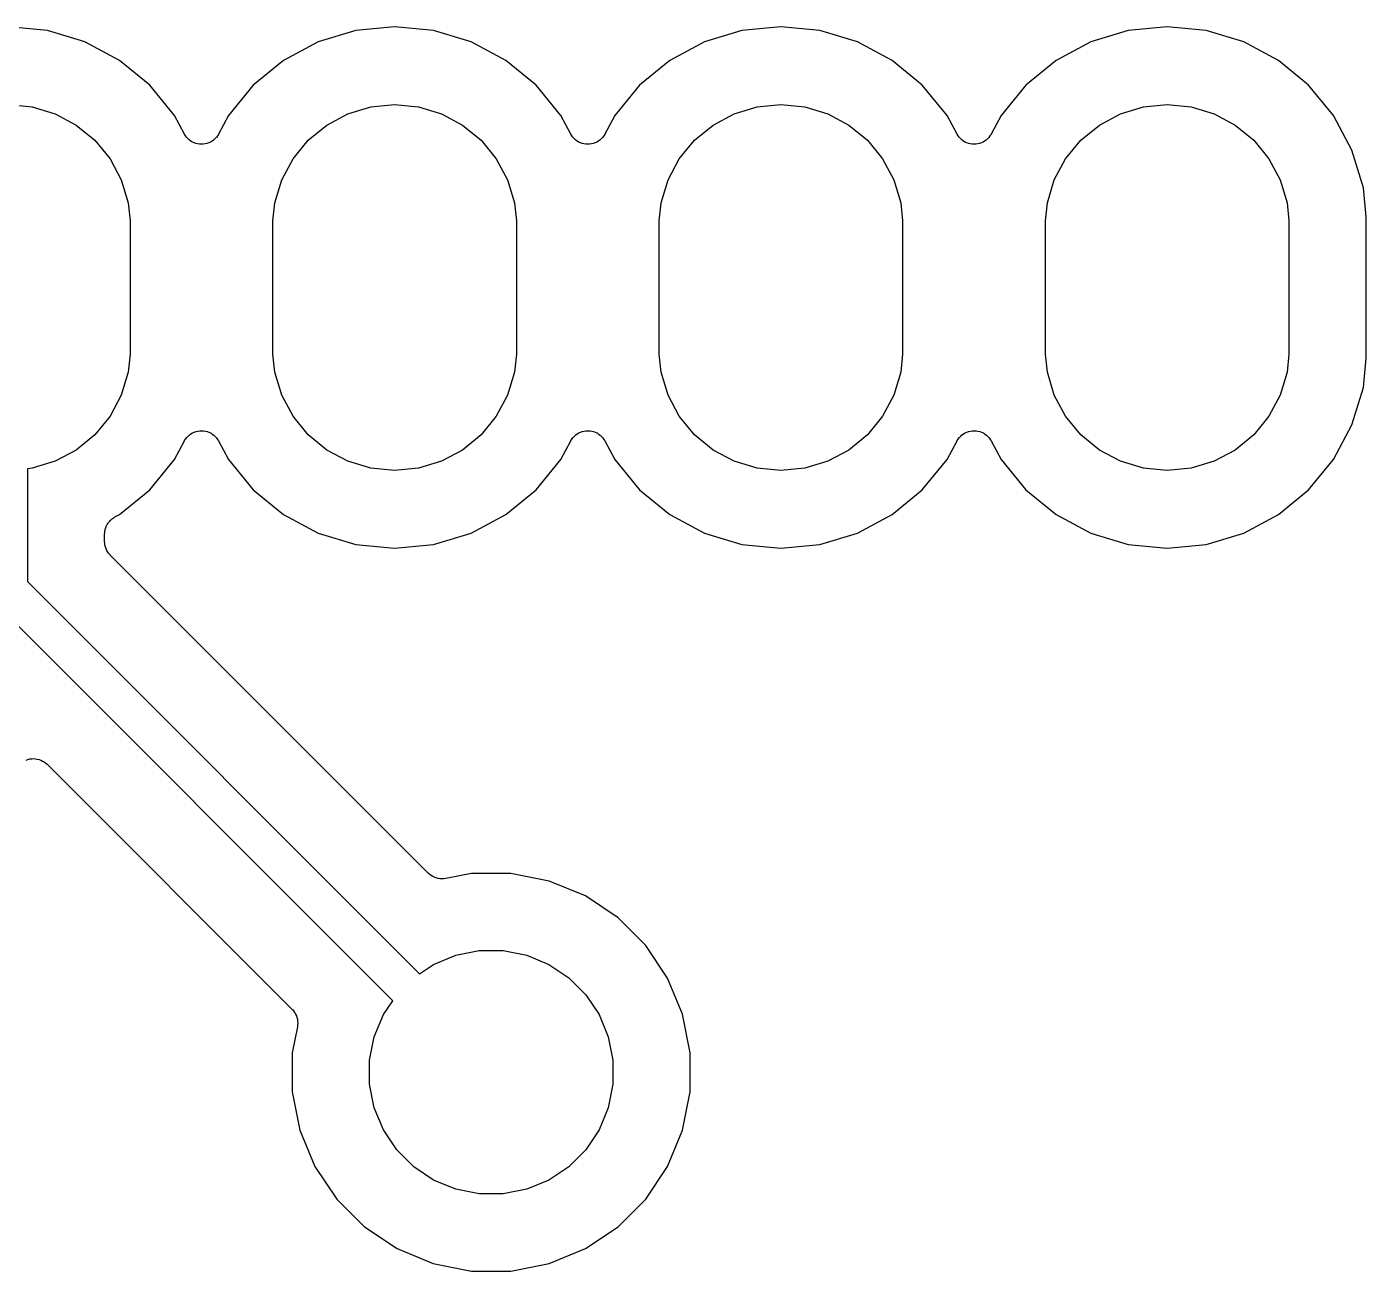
# Model space of a CAD drawing. Extents: x 20 to 116, y -135 to -20.
# Drawn here: x 87.45 to 96.25, y -68.26 to -60.08 of the extents above; entities that cross this region are included whole.
import ezdxf

# ---------------------------------------------------------------- set-up
doc = ezdxf.new("R2010")
doc.units = 0
doc.layers.add('BLACK', color=7, linetype='CONTINUOUS')

msp = doc.modelspace()

# ---------------------------------------------------------------- linework, layer by layer
at = {"layer": 'BLACK', "linetype": 'Continuous'}
for p, q in [((87.5814, -60.1009), (87.325, -60.0757)), ((87.828, -60.1757), (87.5814, -60.1009)), ((89.6086, -60.1009), (89.362, -60.1757)), ((89.865, -60.0757), (89.6086, -60.1009)), ((90.1214, -60.1009), (89.865, -60.0757)), ((90.368, -60.1757), (90.1214, -60.1009)), ((92.1486, -60.1009), (91.902, -60.1757)), ((92.405, -60.0757), (92.1486, -60.1009)), ((92.6614, -60.1009), (92.405, -60.0757)), ((92.908, -60.1757), (92.6614, -60.1009)), ((94.6886, -60.1009), (94.442, -60.1757)), ((94.945, -60.0757), (94.6886, -60.1009)), ((95.2014, -60.1009), (94.945, -60.0757)), ((95.448, -60.1757), (95.2014, -60.1009)), ((88.0552, -60.2972), (87.828, -60.1757)), ((89.362, -60.1757), (89.1348, -60.2972)), ((90.5952, -60.2972), (90.368, -60.1757)), ((91.902, -60.1757), (91.6748, -60.2972)), ((93.1352, -60.2972), (92.908, -60.1757)), ((94.442, -60.1757), (94.2148, -60.2972)), ((95.6752, -60.2972), (95.448, -60.1757)), ((88.2544, -60.4606), (88.0552, -60.2972)), ((89.1348, -60.2972), (88.9356, -60.4606)), ((90.7944, -60.4606), (90.5952, -60.2972)), ((91.6748, -60.2972), (91.4756, -60.4606)), ((93.3344, -60.4606), (93.1352, -60.2972)), ((94.2148, -60.2972), (94.0156, -60.4606)), ((95.8744, -60.4606), (95.6752, -60.2972)), ((88.4178, -60.6598), (88.2544, -60.4606)), ((88.9356, -60.4606), (88.7722, -60.6598)), ((90.9578, -60.6598), (90.7944, -60.4606)), ((91.4756, -60.4606), (91.3122, -60.6598)), ((93.4978, -60.6598), (93.3344, -60.4606)), ((94.0156, -60.4606), (93.8522, -60.6598)), ((96.0378, -60.6598), (95.8744, -60.4606)), ((87.325, -60.5861), (87.4818, -60.6016)), ((89.7082, -60.6016), (89.865, -60.5861)), ((89.865, -60.5861), (90.0218, -60.6016)), ((92.2482, -60.6016), (92.405, -60.5861)), ((92.405, -60.5861), (92.5618, -60.6016)), ((94.7882, -60.6016), (94.945, -60.5861)), ((94.945, -60.5861), (95.1018, -60.6016)), ((87.4818, -60.6016), (87.6326, -60.6473)), ((87.6326, -60.6473), (87.7716, -60.7216)), ((88.483, -60.7817), (88.4178, -60.6598)), ((88.7722, -60.6598), (88.707, -60.7817)), ((89.4184, -60.7216), (89.5574, -60.6473)), ((89.5574, -60.6473), (89.7082, -60.6016)), ((90.0218, -60.6016), (90.1726, -60.6473)), ((90.1726, -60.6473), (90.3116, -60.7216)), ((91.023, -60.7817), (90.9578, -60.6598)), ((91.3122, -60.6598), (91.247, -60.7817)), ((91.9584, -60.7216), (92.0974, -60.6473)), ((92.0974, -60.6473), (92.2482, -60.6016)), ((92.5618, -60.6016), (92.7126, -60.6473)), ((92.7126, -60.6473), (92.8516, -60.7216)), ((93.563, -60.7817), (93.4978, -60.6598)), ((93.8522, -60.6598), (93.787, -60.7817)), ((94.4984, -60.7216), (94.6374, -60.6473)), ((94.6374, -60.6473), (94.7882, -60.6016)), ((95.1018, -60.6016), (95.2526, -60.6473)), ((95.2526, -60.6473), (95.3916, -60.7216)), ((96.1593, -60.887), (96.0378, -60.6598)), ((87.7716, -60.7216), (87.8934, -60.8216)), ((89.2966, -60.8216), (89.4184, -60.7216)), ((90.3116, -60.7216), (90.4334, -60.8216)), ((91.8366, -60.8216), (91.9584, -60.7216)), ((92.8516, -60.7216), (92.9734, -60.8216)), ((94.3766, -60.8216), (94.4984, -60.7216)), ((95.3916, -60.7216), (95.5134, -60.8216)), ((87.8934, -60.8216), (87.9934, -60.9434)), ((88.4897, -60.7918), (88.483, -60.7817)), ((88.4964, -60.8019), (88.4897, -60.7918)), ((88.4966, -60.8021), (88.4964, -60.8019)), ((88.4968, -60.8023), (88.4966, -60.8021)), ((88.5053, -60.811), (88.4968, -60.8023)), ((88.5138, -60.8195), (88.5053, -60.811)), ((88.5141, -60.8197), (88.5138, -60.8195)), ((88.5143, -60.8199), (88.5141, -60.8197)), ((88.5244, -60.8267), (88.5143, -60.8199)), ((88.5344, -60.8334), (88.5244, -60.8267)), ((88.5346, -60.8335), (88.5344, -60.8334)), ((88.5348, -60.8337), (88.5346, -60.8335)), ((88.5461, -60.8384), (88.5348, -60.8337)), ((88.5572, -60.8431), (88.5461, -60.8384)), ((88.5575, -60.8432), (88.5572, -60.8431)), ((88.5577, -60.8433), (88.5575, -60.8432)), ((88.5697, -60.8457), (88.5577, -60.8433)), ((88.5814, -60.8481), (88.5697, -60.8457)), ((88.5817, -60.8481), (88.5814, -60.8481)), ((88.582, -60.8482), (88.5817, -60.8481)), ((88.5942, -60.8482), (88.582, -60.8482)), ((88.6062, -60.8484), (88.5942, -60.8482)), ((88.6065, -60.8483), (88.6062, -60.8484)), ((88.6068, -60.8483), (88.6065, -60.8483)), ((88.6188, -60.846), (88.6068, -60.8483)), ((88.6306, -60.8438), (88.6188, -60.846)), ((88.6308, -60.8437), (88.6306, -60.8438)), ((88.6311, -60.8436), (88.6308, -60.8437)), ((88.6425, -60.839), (88.6311, -60.8436)), ((88.6536, -60.8345), (88.6425, -60.839)), ((88.6538, -60.8344), (88.6536, -60.8345)), ((88.6541, -60.8343), (88.6538, -60.8344)), ((88.6642, -60.8276), (88.6541, -60.8343)), ((88.6744, -60.821), (88.6642, -60.8276)), ((88.6746, -60.8208), (88.6744, -60.821)), ((88.6748, -60.8207), (88.6746, -60.8208)), ((88.6834, -60.8122), (88.6748, -60.8207)), ((88.6921, -60.8037), (88.6834, -60.8122)), ((88.6923, -60.8035), (88.6921, -60.8037)), ((88.6925, -60.8033), (88.6923, -60.8035)), ((88.6993, -60.7932), (88.6925, -60.8033)), ((88.7062, -60.7833), (88.6993, -60.7932)), ((88.7064, -60.7828), (88.7062, -60.7833)), ((88.707, -60.7817), (88.7064, -60.7828)), ((88.7064, -60.7828), (88.7064, -60.7828)), ((88.7064, -60.7828), (88.7064, -60.7828)), ((89.1966, -60.9434), (89.2966, -60.8216)), ((90.4334, -60.8216), (90.5334, -60.9434)), ((91.0297, -60.7918), (91.023, -60.7817)), ((91.0364, -60.8019), (91.0297, -60.7918)), ((91.0366, -60.8021), (91.0364, -60.8019)), ((91.0368, -60.8023), (91.0366, -60.8021)), ((91.0453, -60.811), (91.0368, -60.8023)), ((91.0538, -60.8195), (91.0453, -60.811)), ((91.0541, -60.8197), (91.0538, -60.8195)), ((91.0543, -60.8199), (91.0541, -60.8197)), ((91.0644, -60.8267), (91.0543, -60.8199)), ((91.0744, -60.8334), (91.0644, -60.8267)), ((91.0746, -60.8335), (91.0744, -60.8334)), ((91.0748, -60.8337), (91.0746, -60.8335)), ((91.0861, -60.8384), (91.0748, -60.8337)), ((91.0972, -60.8431), (91.0861, -60.8384)), ((91.0974, -60.8432), (91.0972, -60.8431)), ((91.0977, -60.8433), (91.0974, -60.8432)), ((91.1097, -60.8457), (91.0977, -60.8433)), ((91.1214, -60.8481), (91.1097, -60.8457)), ((91.1217, -60.8481), (91.1214, -60.8481)), ((91.122, -60.8482), (91.1217, -60.8481)), ((91.1342, -60.8482), (91.122, -60.8482)), ((91.1462, -60.8484), (91.1342, -60.8482)), ((91.1465, -60.8483), (91.1462, -60.8484)), ((91.1468, -60.8483), (91.1465, -60.8483)), ((91.1588, -60.846), (91.1468, -60.8483)), ((91.1706, -60.8438), (91.1588, -60.846)), ((91.1708, -60.8437), (91.1706, -60.8438)), ((91.1711, -60.8436), (91.1708, -60.8437)), ((91.1825, -60.839), (91.1711, -60.8436)), ((91.1936, -60.8345), (91.1825, -60.839)), ((91.1938, -60.8344), (91.1936, -60.8345)), ((91.1941, -60.8343), (91.1938, -60.8344)), ((91.2042, -60.8276), (91.1941, -60.8343)), ((91.2144, -60.821), (91.2042, -60.8276)), ((91.2146, -60.8208), (91.2144, -60.821)), ((91.2148, -60.8207), (91.2146, -60.8208)), ((91.2234, -60.8122), (91.2148, -60.8207)), ((91.2321, -60.8037), (91.2234, -60.8122)), ((91.2323, -60.8035), (91.2321, -60.8037)), ((91.2325, -60.8033), (91.2323, -60.8035)), ((91.2393, -60.7932), (91.2325, -60.8033)), ((91.2462, -60.7833), (91.2393, -60.7932)), ((91.2464, -60.7828), (91.2462, -60.7833)), ((91.247, -60.7817), (91.2464, -60.7828)), ((91.2464, -60.7828), (91.2464, -60.7828)), ((91.2464, -60.7828), (91.2464, -60.7828)), ((91.7366, -60.9434), (91.8366, -60.8216)), ((92.9734, -60.8216), (93.0734, -60.9434)), ((93.5697, -60.7918), (93.563, -60.7817)), ((93.5764, -60.8019), (93.5697, -60.7918)), ((93.5766, -60.8021), (93.5764, -60.8019)), ((93.5768, -60.8023), (93.5766, -60.8021)), ((93.5853, -60.811), (93.5768, -60.8023)), ((93.5938, -60.8195), (93.5853, -60.811)), ((93.5941, -60.8197), (93.5938, -60.8195)), ((93.5943, -60.8199), (93.5941, -60.8197)), ((93.6044, -60.8267), (93.5943, -60.8199)), ((93.6144, -60.8334), (93.6044, -60.8267)), ((93.6146, -60.8335), (93.6144, -60.8334)), ((93.6148, -60.8337), (93.6146, -60.8335)), ((93.6261, -60.8384), (93.6148, -60.8337)), ((93.6372, -60.8431), (93.6261, -60.8384)), ((93.6375, -60.8432), (93.6372, -60.8431)), ((93.6377, -60.8433), (93.6375, -60.8432)), ((93.6497, -60.8457), (93.6377, -60.8433)), ((93.6615, -60.8481), (93.6497, -60.8457)), ((93.6617, -60.8481), (93.6615, -60.8481)), ((93.662, -60.8482), (93.6617, -60.8481)), ((93.6742, -60.8482), (93.662, -60.8482)), ((93.6862, -60.8484), (93.6742, -60.8482)), ((93.6865, -60.8483), (93.6862, -60.8484)), ((93.6868, -60.8483), (93.6865, -60.8483)), ((93.6988, -60.846), (93.6868, -60.8483)), ((93.7106, -60.8438), (93.6988, -60.846)), ((93.7108, -60.8437), (93.7106, -60.8438)), ((93.7111, -60.8436), (93.7108, -60.8437)), ((93.7225, -60.839), (93.7111, -60.8436)), ((93.7336, -60.8345), (93.7225, -60.839)), ((93.7338, -60.8344), (93.7336, -60.8345)), ((93.7341, -60.8343), (93.7338, -60.8344)), ((93.7442, -60.8276), (93.7341, -60.8343)), ((93.7544, -60.821), (93.7442, -60.8276)), ((93.7546, -60.8208), (93.7544, -60.821)), ((93.7548, -60.8207), (93.7546, -60.8208)), ((93.7634, -60.8122), (93.7548, -60.8207)), ((93.7721, -60.8037), (93.7634, -60.8122)), ((93.7723, -60.8035), (93.7721, -60.8037)), ((93.7725, -60.8033), (93.7723, -60.8035)), ((93.7793, -60.7932), (93.7725, -60.8033)), ((93.7862, -60.7833), (93.7793, -60.7932)), ((93.7864, -60.7828), (93.7862, -60.7833)), ((93.787, -60.7817), (93.7864, -60.7828)), ((93.7864, -60.7828), (93.7864, -60.7828)), ((93.7864, -60.7828), (93.7864, -60.7828)), ((94.2766, -60.9434), (94.3766, -60.8216)), ((95.5134, -60.8216), (95.6134, -60.9434)), ((96.2341, -61.1336), (96.1593, -60.887)), ((87.9934, -60.9434), (88.0677, -61.0824)), ((89.1223, -61.0824), (89.1966, -60.9434)), ((90.5334, -60.9434), (90.6077, -61.0824)), ((91.6623, -61.0824), (91.7366, -60.9434)), ((93.0734, -60.9434), (93.1477, -61.0824)), ((94.2023, -61.0824), (94.2766, -60.9434)), ((95.6134, -60.9434), (95.6877, -61.0824)), ((88.0677, -61.0824), (88.1134, -61.2332)), ((89.0766, -61.2332), (89.1223, -61.0824)), ((90.6077, -61.0824), (90.6534, -61.2332)), ((91.6166, -61.2332), (91.6623, -61.0824)), ((93.1477, -61.0824), (93.1934, -61.2332)), ((94.1566, -61.2332), (94.2023, -61.0824)), ((95.6877, -61.0824), (95.7334, -61.2332)), ((96.253, -61.3257), (96.2341, -61.1336)), ((88.1134, -61.2332), (88.125, -61.3507)), ((89.065, -61.3507), (89.0766, -61.2332)), ((90.6534, -61.2332), (90.665, -61.3507)), ((91.605, -61.3507), (91.6166, -61.2332)), ((93.1934, -61.2332), (93.205, -61.3507)), ((94.145, -61.3507), (94.1566, -61.2332)), ((95.7334, -61.2332), (95.745, -61.3507)), ((88.125, -61.3507), (88.125, -62.2293)), ((89.065, -62.2293), (89.065, -61.3507)), ((90.665, -61.3507), (90.665, -62.2293)), ((91.605, -62.2293), (91.605, -61.3507)), ((93.205, -61.3507), (93.205, -62.2293)), ((94.145, -62.2293), (94.145, -61.3507)), ((95.745, -61.3507), (95.745, -62.2293)), ((96.253, -62.2543), (96.253, -61.3257)), ((88.125, -62.2293), (88.1134, -62.3468)), ((89.0766, -62.3468), (89.065, -62.2293)), ((90.665, -62.2293), (90.6534, -62.3468)), ((91.6166, -62.3468), (91.605, -62.2293)), ((93.205, -62.2293), (93.1934, -62.3468)), ((94.1566, -62.3468), (94.145, -62.2293)), ((95.745, -62.2293), (95.7334, -62.3468)), ((96.2341, -62.4464), (96.253, -62.2543)), ((88.1134, -62.3468), (88.0677, -62.4976)), ((89.1223, -62.4976), (89.0766, -62.3468)), ((90.6534, -62.3468), (90.6077, -62.4976)), ((91.6623, -62.4976), (91.6166, -62.3468)), ((93.1934, -62.3468), (93.1477, -62.4976)), ((94.2023, -62.4976), (94.1566, -62.3468)), ((95.7334, -62.3468), (95.6877, -62.4976)), ((88.0677, -62.4976), (87.9934, -62.6366)), ((89.1966, -62.6366), (89.1223, -62.4976)), ((90.6077, -62.4976), (90.5334, -62.6366)), ((91.7366, -62.6366), (91.6623, -62.4976)), ((93.1477, -62.4976), (93.0734, -62.6366)), ((94.2766, -62.6366), (94.2023, -62.4976)), ((95.6877, -62.4976), (95.6134, -62.6366)), ((96.1593, -62.693), (96.2341, -62.4464)), ((87.9934, -62.6366), (87.8934, -62.7584)), ((89.2966, -62.7584), (89.1966, -62.6366)), ((90.5334, -62.6366), (90.4334, -62.7584)), ((91.8366, -62.7584), (91.7366, -62.6366)), ((93.0734, -62.6366), (92.9734, -62.7584)), ((94.3766, -62.7584), (94.2766, -62.6366)), ((95.6134, -62.6366), (95.5134, -62.7584)), ((96.0378, -62.9202), (96.1593, -62.693)), ((87.8934, -62.7584), (87.7716, -62.8584)), ((88.4838, -62.7967), (88.4907, -62.7867)), ((88.4907, -62.7867), (88.4975, -62.7767)), ((88.4975, -62.7767), (88.4977, -62.7765)), ((88.4977, -62.7765), (88.4979, -62.7763)), ((88.4979, -62.7763), (88.5066, -62.7678)), ((88.5066, -62.7678), (88.5152, -62.7593)), ((88.5152, -62.7593), (88.5154, -62.7592)), ((88.5154, -62.7592), (88.5156, -62.759)), ((88.5156, -62.759), (88.5258, -62.7524)), ((88.5258, -62.7524), (88.5359, -62.7457)), ((88.5359, -62.7457), (88.5362, -62.7456)), ((88.5362, -62.7456), (88.5364, -62.7455)), ((88.5364, -62.7455), (88.5477, -62.7409)), ((88.5477, -62.7409), (88.5589, -62.7364)), ((88.5589, -62.7364), (88.5591, -62.7363)), ((88.5591, -62.7363), (88.5594, -62.7362)), ((88.5594, -62.7362), (88.5714, -62.734)), ((88.5714, -62.734), (88.5832, -62.7317)), ((88.5832, -62.7317), (88.5835, -62.7317)), ((88.5835, -62.7317), (88.5838, -62.7316)), ((88.5838, -62.7316), (88.596, -62.7318)), ((88.596, -62.7318), (88.608, -62.7318)), ((88.608, -62.7318), (88.6083, -62.7319)), ((88.6083, -62.7319), (88.6086, -62.7319)), ((88.6086, -62.7319), (88.6204, -62.7343)), ((88.6204, -62.7343), (88.6323, -62.7367)), ((88.6323, -62.7367), (88.6325, -62.7368)), ((88.6325, -62.7368), (88.6328, -62.7369)), ((88.6328, -62.7369), (88.6441, -62.7417)), ((88.6441, -62.7417), (88.6552, -62.7463)), ((88.6552, -62.7463), (88.6554, -62.7464)), ((88.6554, -62.7464), (88.6556, -62.7466)), ((88.6556, -62.7466), (88.6658, -62.7534)), ((88.6658, -62.7534), (88.6757, -62.7601)), ((88.6757, -62.7601), (88.6759, -62.7603)), ((88.6759, -62.7603), (88.6762, -62.7605)), ((88.6762, -62.7605), (88.6848, -62.7692)), ((88.6848, -62.7692), (88.6932, -62.7777)), ((88.6932, -62.7777), (88.6934, -62.7779)), ((88.6934, -62.7779), (88.6936, -62.7781)), ((88.6936, -62.7781), (88.7003, -62.7883)), ((88.7003, -62.7883), (88.707, -62.7983)), ((89.4184, -62.8584), (89.2966, -62.7584)), ((90.4334, -62.7584), (90.3116, -62.8584)), ((91.0238, -62.7967), (91.0307, -62.7867)), ((91.0307, -62.7867), (91.0375, -62.7767)), ((91.0375, -62.7767), (91.0377, -62.7765)), ((91.0377, -62.7765), (91.0379, -62.7763)), ((91.0379, -62.7763), (91.0466, -62.7678)), ((91.0466, -62.7678), (91.0552, -62.7593)), ((91.0552, -62.7593), (91.0554, -62.7592)), ((91.0554, -62.7592), (91.0556, -62.759)), ((91.0556, -62.759), (91.0658, -62.7524)), ((91.0658, -62.7524), (91.0759, -62.7457)), ((91.0759, -62.7457), (91.0762, -62.7456)), ((91.0762, -62.7456), (91.0764, -62.7455)), ((91.0764, -62.7455), (91.0877, -62.7409)), ((91.0877, -62.7409), (91.0989, -62.7364)), ((91.0989, -62.7364), (91.0991, -62.7363)), ((91.0991, -62.7363), (91.0994, -62.7362)), ((91.0994, -62.7362), (91.1114, -62.734)), ((91.1114, -62.734), (91.1232, -62.7317)), ((91.1232, -62.7317), (91.1235, -62.7317)), ((91.1235, -62.7317), (91.1238, -62.7316)), ((91.1238, -62.7316), (91.136, -62.7318)), ((91.136, -62.7318), (91.148, -62.7318)), ((91.148, -62.7318), (91.1483, -62.7319)), ((91.1483, -62.7319), (91.1486, -62.7319)), ((91.1486, -62.7319), (91.1604, -62.7343)), ((91.1604, -62.7343), (91.1723, -62.7367)), ((91.1723, -62.7367), (91.1725, -62.7368)), ((91.1725, -62.7368), (91.1728, -62.7369)), ((91.1728, -62.7369), (91.1841, -62.7417)), ((91.1841, -62.7417), (91.1952, -62.7463)), ((91.1952, -62.7463), (91.1954, -62.7464)), ((91.1954, -62.7464), (91.1956, -62.7466)), ((91.1956, -62.7466), (91.2058, -62.7534)), ((91.2058, -62.7534), (91.2157, -62.7601)), ((91.2157, -62.7601), (91.2159, -62.7603)), ((91.2159, -62.7603), (91.2162, -62.7605)), ((91.2162, -62.7605), (91.2248, -62.7692)), ((91.2248, -62.7692), (91.2332, -62.7777)), ((91.2332, -62.7777), (91.2334, -62.7779)), ((91.2334, -62.7779), (91.2336, -62.7781)), ((91.2336, -62.7781), (91.2403, -62.7883)), ((91.2403, -62.7883), (91.247, -62.7983)), ((91.9584, -62.8584), (91.8366, -62.7584)), ((92.9734, -62.7584), (92.8516, -62.8584)), ((93.5638, -62.7967), (93.5707, -62.7867)), ((93.5707, -62.7867), (93.5775, -62.7767)), ((93.5775, -62.7767), (93.5777, -62.7765)), ((93.5777, -62.7765), (93.5779, -62.7763)), ((93.5779, -62.7763), (93.5866, -62.7678)), ((93.5866, -62.7678), (93.5952, -62.7593)), ((93.5952, -62.7593), (93.5954, -62.7592)), ((93.5954, -62.7592), (93.5956, -62.759)), ((93.5956, -62.759), (93.6058, -62.7524)), ((93.6058, -62.7524), (93.6159, -62.7457)), ((93.6159, -62.7457), (93.6162, -62.7456)), ((93.6162, -62.7456), (93.6164, -62.7455)), ((93.6164, -62.7455), (93.6277, -62.7409)), ((93.6277, -62.7409), (93.6389, -62.7364)), ((93.6389, -62.7364), (93.6391, -62.7363)), ((93.6391, -62.7363), (93.6394, -62.7362)), ((93.6394, -62.7362), (93.6514, -62.734)), ((93.6514, -62.734), (93.6632, -62.7317)), ((93.6632, -62.7317), (93.6635, -62.7317)), ((93.6635, -62.7317), (93.6638, -62.7316)), ((93.6638, -62.7316), (93.676, -62.7318)), ((93.676, -62.7318), (93.688, -62.7318)), ((93.688, -62.7318), (93.6883, -62.7319)), ((93.6883, -62.7319), (93.6886, -62.7319)), ((93.6886, -62.7319), (93.7004, -62.7343)), ((93.7004, -62.7343), (93.7123, -62.7367)), ((93.7123, -62.7367), (93.7125, -62.7368)), ((93.7125, -62.7368), (93.7128, -62.7369)), ((93.7128, -62.7369), (93.7241, -62.7417)), ((93.7241, -62.7417), (93.7352, -62.7463)), ((93.7352, -62.7463), (93.7354, -62.7464)), ((93.7354, -62.7464), (93.7356, -62.7466)), ((93.7356, -62.7466), (93.7458, -62.7534)), ((93.7458, -62.7534), (93.7557, -62.7601)), ((93.7557, -62.7601), (93.7559, -62.7603)), ((93.7559, -62.7603), (93.7562, -62.7605)), ((93.7562, -62.7605), (93.7648, -62.7692)), ((93.7648, -62.7692), (93.7732, -62.7777)), ((93.7732, -62.7777), (93.7734, -62.7779)), ((93.7734, -62.7779), (93.7736, -62.7781)), ((93.7736, -62.7781), (93.7803, -62.7883)), ((93.7803, -62.7883), (93.787, -62.7983)), ((94.4984, -62.8584), (94.3766, -62.7584)), ((95.5134, -62.7584), (95.3916, -62.8584)), ((87.7716, -62.8584), (87.6326, -62.9327)), ((88.4178, -62.9202), (88.483, -62.7983)), ((88.483, -62.7983), (88.4836, -62.7972)), ((88.4836, -62.7972), (88.4838, -62.7967)), ((88.4836, -62.7972), (88.4836, -62.7972)), ((88.4836, -62.7972), (88.4836, -62.7972)), ((88.707, -62.7983), (88.7722, -62.9202)), ((89.5574, -62.9327), (89.4184, -62.8584)), ((90.3116, -62.8584), (90.1726, -62.9327)), ((90.9578, -62.9202), (91.023, -62.7983)), ((91.023, -62.7983), (91.0236, -62.7972)), ((91.0236, -62.7972), (91.0238, -62.7967)), ((91.0236, -62.7972), (91.0236, -62.7972)), ((91.0236, -62.7972), (91.0236, -62.7972)), ((91.247, -62.7983), (91.3122, -62.9202)), ((92.0974, -62.9327), (91.9584, -62.8584)), ((92.8516, -62.8584), (92.7126, -62.9327)), ((93.4978, -62.9202), (93.563, -62.7983)), ((93.563, -62.7983), (93.5636, -62.7972)), ((93.5636, -62.7972), (93.5638, -62.7967)), ((93.5636, -62.7972), (93.5636, -62.7972)), ((93.5636, -62.7972), (93.5636, -62.7972)), ((93.787, -62.7983), (93.8522, -62.9202)), ((94.6374, -62.9327), (94.4984, -62.8584)), ((95.3916, -62.8584), (95.2526, -62.9327)), ((87.6326, -62.9327), (87.4818, -62.9784)), ((88.2544, -63.1194), (88.4178, -62.9202)), ((88.7722, -62.9202), (88.9356, -63.1194)), ((89.7082, -62.9784), (89.5574, -62.9327)), ((90.1726, -62.9327), (90.0218, -62.9784)), ((90.7944, -63.1194), (90.9578, -62.9202)), ((91.3122, -62.9202), (91.4756, -63.1194)), ((92.2482, -62.9784), (92.0974, -62.9327)), ((92.7126, -62.9327), (92.5618, -62.9784)), ((93.3344, -63.1194), (93.4978, -62.9202)), ((93.8522, -62.9202), (94.0156, -63.1194)), ((94.7882, -62.9784), (94.6374, -62.9327)), ((95.2526, -62.9327), (95.1018, -62.9784)), ((95.8744, -63.1194), (96.0378, -62.9202)), ((87.4818, -62.9784), (87.45, -62.9816)), ((87.45, -62.9816), (87.45, -63.7232)), ((89.865, -62.9939), (89.7082, -62.9784)), ((90.0218, -62.9784), (89.865, -62.9939)), ((92.405, -62.9939), (92.2482, -62.9784)), ((92.5618, -62.9784), (92.405, -62.9939)), ((94.945, -62.9939), (94.7882, -62.9784)), ((95.1018, -62.9784), (94.945, -62.9939)), ((88.0552, -63.2828), (88.2544, -63.1194)), ((88.9356, -63.1194), (89.1348, -63.2828)), ((90.5952, -63.2828), (90.7944, -63.1194)), ((91.4756, -63.1194), (91.6748, -63.2828)), ((93.1352, -63.2828), (93.3344, -63.1194)), ((94.0156, -63.1194), (94.2148, -63.2828)), ((95.6752, -63.2828), (95.8744, -63.1194)), ((87.9918, -63.3254), (87.9961, -63.3202)), ((87.9961, -63.3202), (88.0005, -63.3166)), ((88.0005, -63.3166), (88.0045, -63.3127)), ((88.0045, -63.3127), (88.0102, -63.3089)), ((88.0102, -63.3089), (88.0155, -63.3046)), ((88.0155, -63.3046), (88.0205, -63.302)), ((88.0205, -63.302), (88.0251, -63.2989)), ((88.0251, -63.2989), (88.0552, -63.2828)), ((89.1348, -63.2828), (89.362, -63.4043)), ((90.368, -63.4043), (90.5952, -63.2828)), ((91.6748, -63.2828), (91.902, -63.4043)), ((92.908, -63.4043), (93.1352, -63.2828)), ((94.2148, -63.2828), (94.442, -63.4043)), ((95.448, -63.4043), (95.6752, -63.2828)), ((87.958, -63.4091), (87.9586, -63.4035)), ((87.9586, -63.4035), (87.9587, -63.3979)), ((87.9587, -63.3979), (87.96, -63.3912)), ((87.96, -63.3912), (87.9608, -63.3845)), ((87.9608, -63.3845), (87.9625, -63.3791)), ((87.9625, -63.3791), (87.9636, -63.3736)), ((87.9636, -63.3736), (87.9662, -63.3673)), ((87.9662, -63.3673), (87.9683, -63.3609)), ((87.9683, -63.3609), (87.971, -63.3559)), ((87.971, -63.3559), (87.9732, -63.3507)), ((87.9732, -63.3507), (87.9769, -63.3451)), ((87.9769, -63.3451), (87.9802, -63.3391)), ((87.9802, -63.3391), (87.9838, -63.3348)), ((87.9838, -63.3348), (87.987, -63.3302)), ((87.987, -63.3302), (87.9918, -63.3254)), ((89.362, -63.4043), (89.6086, -63.4791)), ((90.1214, -63.4791), (90.368, -63.4043)), ((91.902, -63.4043), (92.1486, -63.4791)), ((92.6614, -63.4791), (92.908, -63.4043)), ((94.442, -63.4043), (94.6886, -63.4791)), ((95.2014, -63.4791), (95.448, -63.4043)), ((87.958, -63.4109), (87.958, -63.4091)), ((87.958, -63.4602), (87.958, -63.4109)), ((87.9591, -63.4719), (87.958, -63.4602)), ((87.9602, -63.4836), (87.9591, -63.4719)), ((87.9604, -63.4842), (87.9602, -63.4836)), ((87.9604, -63.4849), (87.9604, -63.4842)), ((87.9638, -63.4961), (87.9604, -63.4849)), ((87.9671, -63.5074), (87.9638, -63.4961)), ((89.6086, -63.4791), (89.865, -63.5043)), ((89.865, -63.5043), (90.1214, -63.4791)), ((92.1486, -63.4791), (92.405, -63.5043)), ((92.405, -63.5043), (92.6614, -63.4791)), ((94.6886, -63.4791), (94.945, -63.5043)), ((94.945, -63.5043), (95.2014, -63.4791)), ((87.9674, -63.508), (87.9671, -63.5074)), ((87.9676, -63.5086), (87.9674, -63.508)), ((87.9731, -63.519), (87.9676, -63.5086)), ((87.9785, -63.5294), (87.9731, -63.519)), ((87.9789, -63.5299), (87.9785, -63.5294)), ((87.9792, -63.5305), (87.9789, -63.5299)), ((87.9866, -63.5396), (87.9792, -63.5305)), ((87.994, -63.5487), (87.9866, -63.5396)), ((87.9949, -63.5497), (87.994, -63.5487)), ((87.9952, -63.55), (87.9949, -63.5497)), ((87.9949, -63.5497), (87.9949, -63.5497)), ((87.9949, -63.5497), (87.9949, -63.5497)), ((90.0863, -65.6411), (87.9952, -63.55)), ((87.45, -63.7232), (90.0292, -66.3024)), ((89.8524, -66.4792), (87.2409, -63.8677)), ((87.4424, -64.897), (87.454, -64.8936)), ((87.454, -64.8936), (87.4658, -64.8901)), ((87.4658, -64.8901), (87.466, -64.8901)), ((87.466, -64.8901), (87.4662, -64.8901)), ((87.4662, -64.8901), (87.4784, -64.8889)), ((87.4784, -64.8889), (87.4904, -64.8878)), ((87.4904, -64.8878), (87.4907, -64.8878)), ((87.4907, -64.8878), (87.4909, -64.8878)), ((87.4909, -64.8878), (87.503, -64.8891)), ((87.503, -64.8891), (87.5151, -64.8903)), ((87.5151, -64.8903), (87.5153, -64.8904)), ((87.5153, -64.8904), (87.5155, -64.8904)), ((87.5155, -64.8904), (87.5273, -64.894)), ((87.5273, -64.894), (87.5388, -64.8976)), ((87.5388, -64.8976), (87.539, -64.8977)), ((87.539, -64.8977), (87.5392, -64.8977)), ((87.5392, -64.8977), (87.5501, -64.9036)), ((87.5501, -64.9036), (87.5606, -64.9093)), ((87.5606, -64.9093), (87.5608, -64.9094)), ((87.5608, -64.9094), (87.561, -64.9095)), ((87.561, -64.9095), (87.5704, -64.9172)), ((87.5704, -64.9172), (87.5798, -64.925)), ((87.5798, -64.925), (89.1911, -66.5363)), ((90.0954, -65.6486), (90.0863, -65.6411)), ((90.1045, -65.6562), (90.0954, -65.6486)), ((90.105, -65.6565), (90.1045, -65.6562)), ((90.1055, -65.6568), (90.105, -65.6565)), ((90.1158, -65.6624), (90.1055, -65.6568)), ((90.1262, -65.6681), (90.1158, -65.6624)), ((90.1268, -65.6683), (90.1262, -65.6681)), ((90.1273, -65.6686), (90.1268, -65.6683)), ((90.1385, -65.672), (90.1273, -65.6686)), ((90.1498, -65.6756), (90.1385, -65.672)), ((90.1504, -65.6756), (90.1498, -65.6756)), ((90.151, -65.6758), (90.1504, -65.6756)), ((90.1627, -65.677), (90.151, -65.6758)), ((90.1745, -65.6783), (90.1627, -65.677)), ((90.1751, -65.6782), (90.1745, -65.6783)), ((90.1757, -65.6783), (90.1751, -65.6782)), ((90.1873, -65.6772), (90.1757, -65.6783)), ((90.1991, -65.6762), (90.1873, -65.6772)), ((90.2003, -65.676), (90.1991, -65.6762)), ((90.2004, -65.676), (90.2003, -65.676)), ((90.2003, -65.676), (90.2003, -65.676)), ((90.2009, -65.6759), (90.2004, -65.676)), ((90.3712, -65.642), (90.2009, -65.6759)), ((90.6288, -65.642), (90.3712, -65.642)), ((90.8815, -65.6923), (90.6288, -65.642)), ((91.1196, -65.7909), (90.8815, -65.6923)), ((91.3338, -65.934), (91.1196, -65.7909)), ((91.516, -66.1162), (91.3338, -65.934)), ((91.6591, -66.3304), (91.516, -66.1162)), ((90.1211, -66.241), (90.2666, -66.1807)), ((90.2666, -66.1807), (90.4212, -66.15)), ((90.4212, -66.15), (90.5788, -66.15)), ((90.5788, -66.15), (90.7334, -66.1807)), ((90.7334, -66.1807), (90.8789, -66.241)), ((90.0292, -66.3024), (90.1211, -66.241)), ((90.8789, -66.241), (91.01, -66.3286)), ((91.01, -66.3286), (91.1214, -66.44)), ((91.7577, -66.5685), (91.6591, -66.3304)), ((89.791, -66.5711), (89.8524, -66.4792)), ((91.1214, -66.44), (91.209, -66.5711)), ((89.1911, -66.5363), (89.1915, -66.5367)), ((89.1915, -66.5367), (89.1915, -66.5367)), ((89.1915, -66.5367), (89.1915, -66.5367)), ((89.1915, -66.5367), (89.1924, -66.5376)), ((89.1924, -66.5376), (89.1998, -66.5469)), ((89.1998, -66.5469), (89.2072, -66.5559)), ((89.2072, -66.5559), (89.2074, -66.5565)), ((89.2074, -66.5565), (89.2078, -66.5569)), ((89.2078, -66.5569), (89.2133, -66.5674)), ((89.2133, -66.5674), (89.2188, -66.5778)), ((89.2188, -66.5778), (89.2189, -66.5784)), ((89.2189, -66.5784), (89.2192, -66.579)), ((89.2192, -66.579), (89.2225, -66.5903)), ((89.7307, -66.7166), (89.791, -66.5711)), ((91.209, -66.5711), (91.2693, -66.7166)), ((91.808, -66.8212), (91.7577, -66.5685)), ((89.2259, -66.6509), (89.192, -66.8212)), ((89.2225, -66.5903), (89.2259, -66.6016)), ((89.2259, -66.6016), (89.226, -66.6022)), ((89.227, -66.6391), (89.2259, -66.6509)), ((89.226, -66.6022), (89.2261, -66.6028)), ((89.2261, -66.6028), (89.2272, -66.6145)), ((89.2283, -66.6274), (89.227, -66.6391)), ((89.2272, -66.6145), (89.2283, -66.6262)), ((89.2283, -66.6262), (89.2283, -66.6268)), ((89.2283, -66.6268), (89.2283, -66.6274)), ((89.7, -66.8712), (89.7307, -66.7166)), ((91.2693, -66.7166), (91.3, -66.8712)), ((89.192, -66.8212), (89.192, -67.0788)), ((91.808, -67.0788), (91.808, -66.8212)), ((89.7, -67.0288), (89.7, -66.8712)), ((91.3, -66.8712), (91.3, -67.0288)), ((89.192, -67.0788), (89.2423, -67.3315)), ((89.7307, -67.1834), (89.7, -67.0288)), ((91.3, -67.0288), (91.2693, -67.1834)), ((91.7577, -67.3315), (91.808, -67.0788)), ((89.791, -67.3289), (89.7307, -67.1834)), ((91.2693, -67.1834), (91.209, -67.3289)), ((89.2423, -67.3315), (89.3409, -67.5696)), ((89.8786, -67.46), (89.791, -67.3289)), ((91.209, -67.3289), (91.1214, -67.46)), ((91.6591, -67.5696), (91.7536, -67.3414)), ((91.7536, -67.3414), (91.7577, -67.3315)), ((89.99, -67.5714), (89.8786, -67.46)), ((91.1214, -67.46), (91.01, -67.5714)), ((89.3409, -67.5696), (89.484, -67.7838)), ((90.1211, -67.659), (89.99, -67.5714)), ((91.01, -67.5714), (90.8789, -67.659)), ((91.516, -67.7838), (91.6591, -67.5696)), ((90.2666, -67.7193), (90.1211, -67.659)), ((90.4212, -67.75), (90.2666, -67.7193)), ((90.7334, -67.7193), (90.5788, -67.75)), ((90.8789, -67.659), (90.7334, -67.7193)), ((89.484, -67.7838), (89.6662, -67.966)), ((90.5788, -67.75), (90.4212, -67.75)), ((91.3338, -67.966), (91.516, -67.7838)), ((89.6662, -67.966), (89.8804, -68.1091)), ((91.1196, -68.1091), (91.3338, -67.966)), ((89.8804, -68.1091), (90.1185, -68.2077)), ((90.8815, -68.2077), (91.1196, -68.1091)), ((90.1185, -68.2077), (90.3712, -68.258)), ((90.6288, -68.258), (90.8815, -68.2077)), ((90.3712, -68.258), (90.6288, -68.258))]:
    msp.add_line(p, q, dxfattribs=at)

doc.saveas('drawing.dxf')
